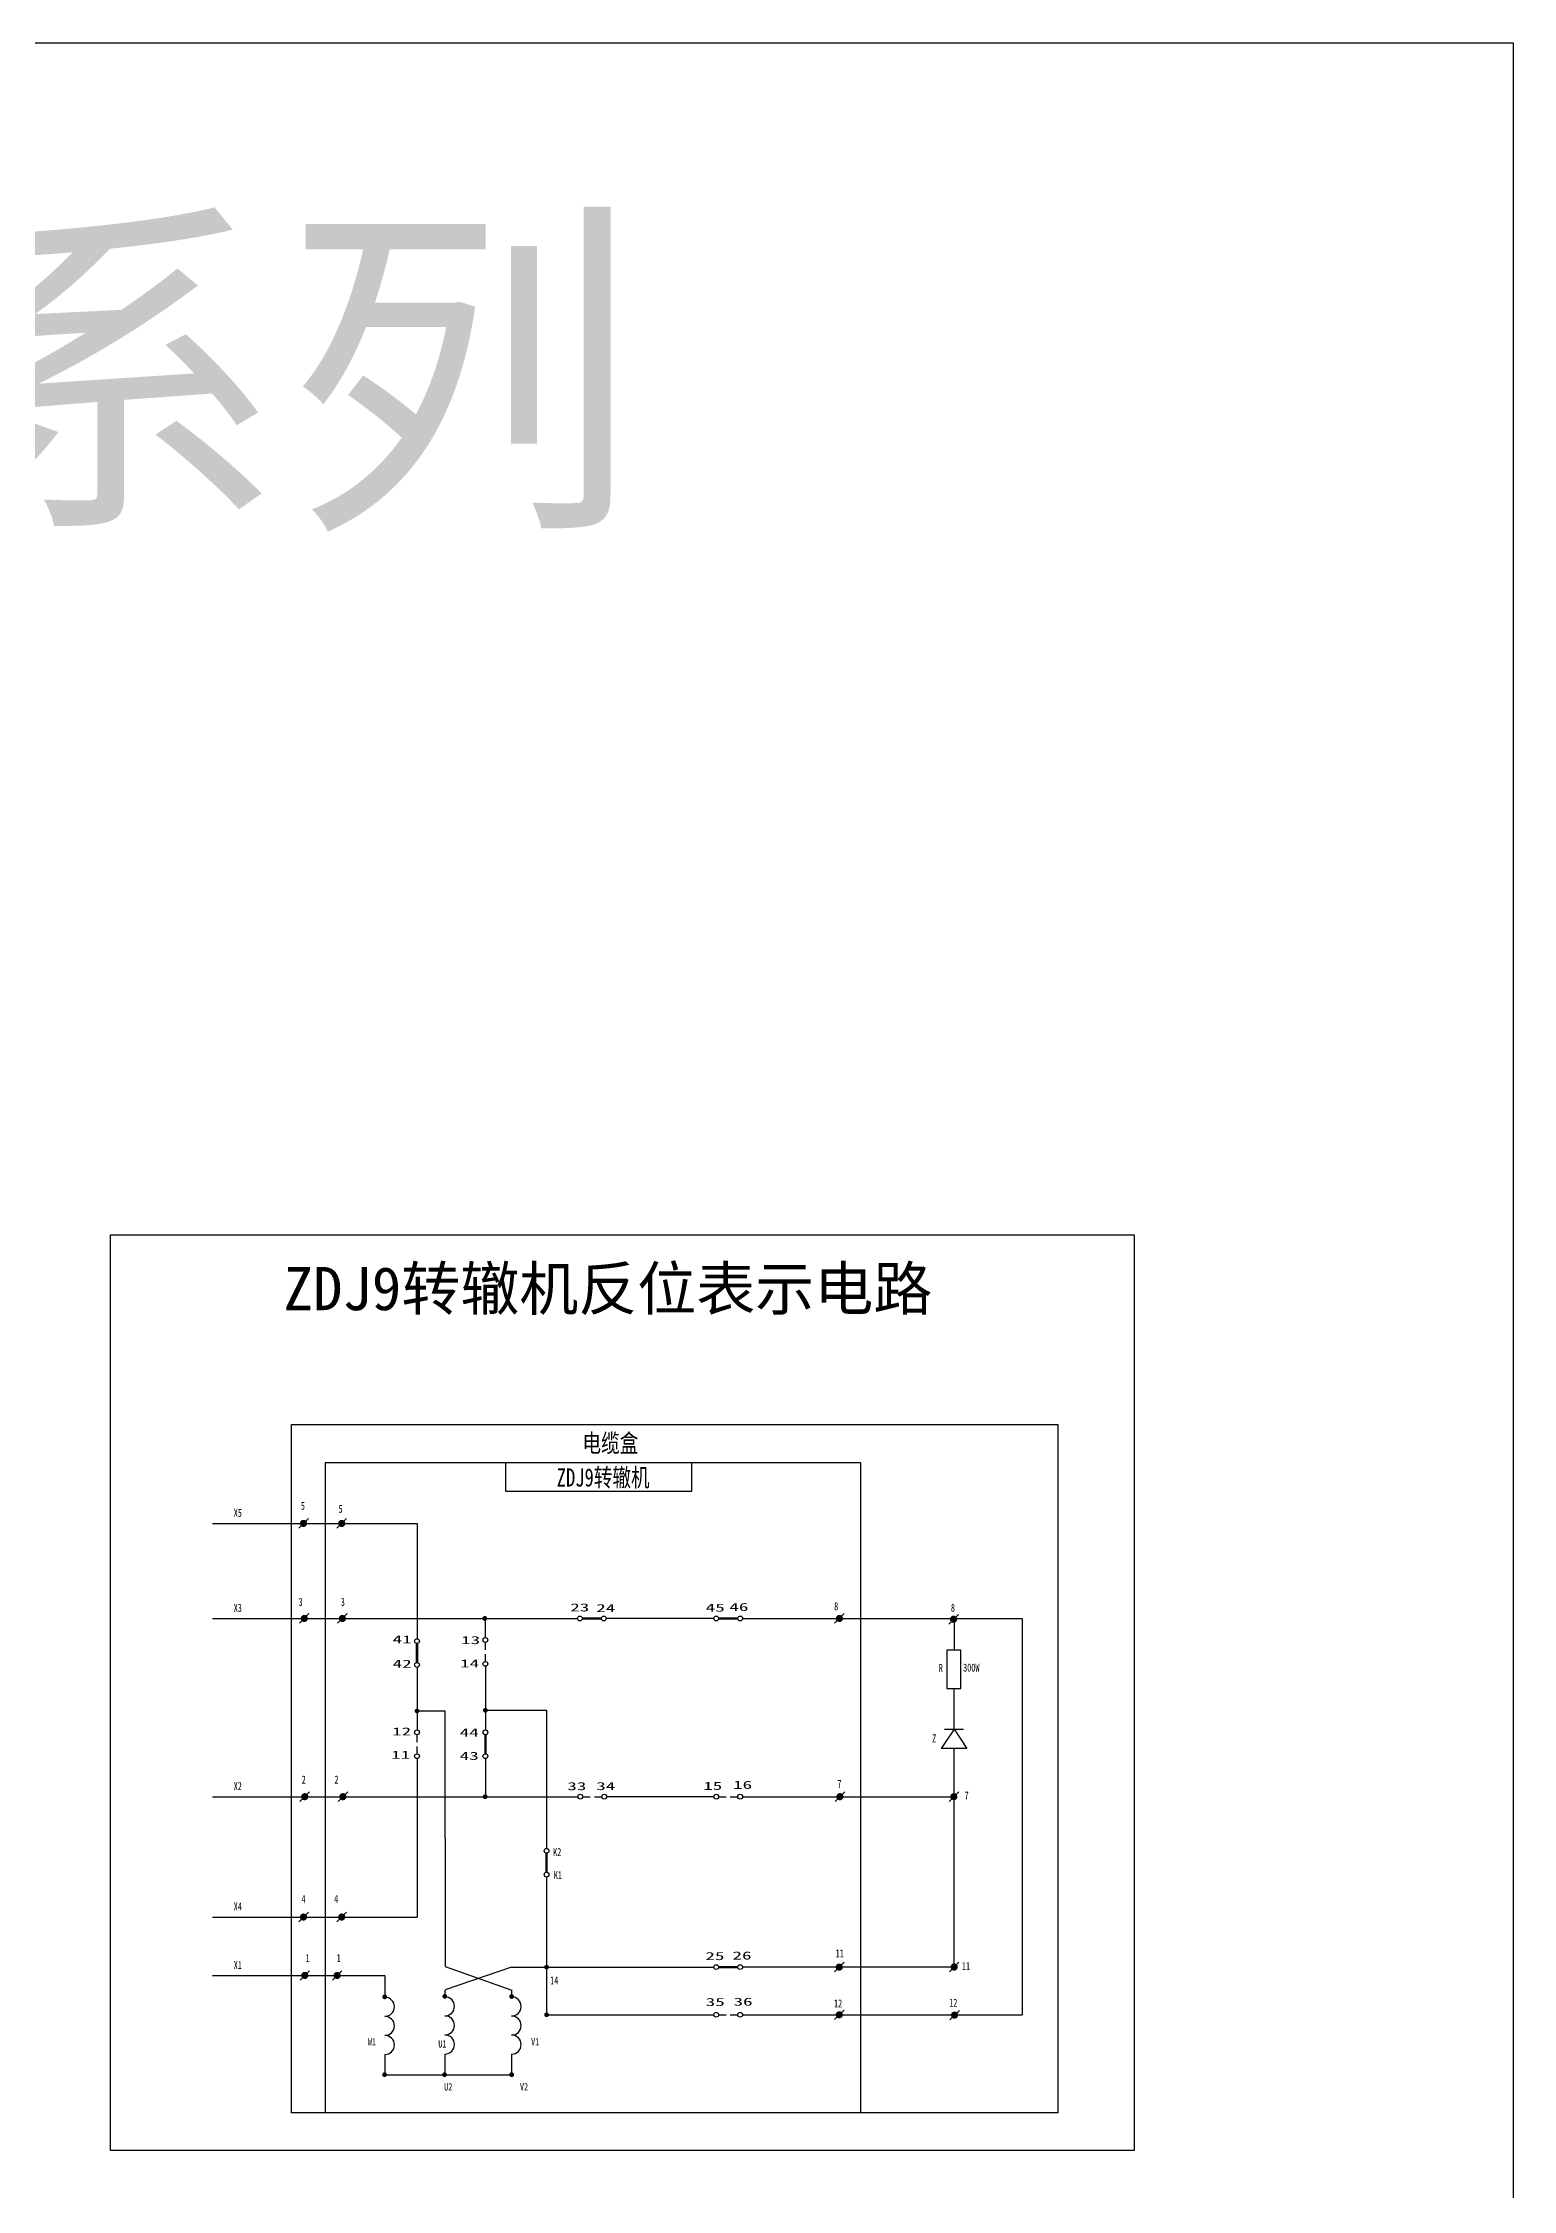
# Model space of a CAD drawing. Header units: millimetres. Extents: x 683 to 10813, y 550 to 4251.
# Drawn here: x 9453 to 10813, y 2233 to 4219 of the extents above; entities that cross this region are included whole.
import ezdxf
from ezdxf.enums import TextEntityAlignment as Align

# ---------------------------------------------------------------- set-up
doc = ezdxf.new("R2010")
doc.units = ezdxf.units.MM
doc.styles.add('HZ', font='NSimSun.ttf', dxfattribs={"width": 0.7})
doc.styles.get("Standard").update_dxf_attribs({"font": 'arial.ttf'})
doc.styles.add('宋体', font='SimSun.ttf')

# ---------------------------------------------------------------- blocks, each defined once
blk = doc.blocks.new('D1')
at = {"const_width": 0.5}
blk.add_lwpolyline([(-0.25, 0, 1), (0.25, 0, 1)], format="xyb", close=True, dxfattribs=at)

msp = doc.modelspace()

# ---------------------------------------------------------------- linework, layer by layer
at = {"lineweight": 25}
for p, q in [((9881, 2906), (9881, 2879.5)), ((10053.2, 2879.5), (10053.2, 2906)), ((9881, 2879.5), (10053.2, 2879.5)), ((9698.7, 2854.1), (9689.8, 2845.2)), ((9734, 2854.1), (9725.2, 2845.2)), ((9699.3, 2766.2), (9690.5, 2757.3)), ((9734.7, 2766.2), (9725.8, 2757.3)), ((9862.4, 2744), (9862.4, 2761.7)), ((10194.3, 2766.2), (10185.4, 2757.3)), ((10299.8, 2765.4), (10290.9, 2756.5)), ((10291.8, 2761.8), (10358.8, 2761.8)), ((10358.8, 2761.8), (10358.8, 2395.2)), ((9862.4, 2732.6), (9862.4, 2739.6)), ((9862.4, 2721.9), (9862.4, 2728.8)), ((10289, 2732.3), (10289, 2696.9)), ((10302.2, 2732.3), (10289, 2732.3)), ((10302.2, 2696.9), (10302.2, 2732.3)), ((9862.4, 2717.5), (9862.4, 2677.9)), ((10289, 2696.9), (10302.2, 2696.9)), ((9799.2, 2676), (9799.2, 2658.6)), ((9862.4, 2676.8), (9919, 2676.8)), ((9862.4, 2675.7), (9862.4, 2658.6)), ((9919, 2676.8), (9919, 2549.1)), ((9799.2, 2647.2), (9799.2, 2654.1)), ((9799.2, 2636.5), (9799.2, 2643.4)), ((10295.8, 2659.3), (10283.9, 2641.5)), ((10307.7, 2641.5), (10283.9, 2641.5)), ((10287, 2659.3), (10304.6, 2659.3)), ((10295.8, 2659.3), (10307.7, 2641.5)), ((9799.2, 2632.1), (9799.2, 2536)), ((9862.4, 2632.1), (9862.4, 2595.8)), ((9699.7, 2601.3), (9690.9, 2592.5)), ((9735.1, 2601.3), (9726.2, 2592.5)), ((10194.7, 2601.3), (10185.8, 2592.5)), ((10300.1, 2601.3), (10291.2, 2592.5)), ((9610.2, 2596.9), (9948, 2596.9)), ((9952.4, 2596.9), (9959.3, 2596.9)), ((9963.2, 2596.9), (9970.1, 2596.9)), ((10073.7, 2596.9), (9974.5, 2596.9)), ((10078.1, 2596.9), (10085, 2596.9)), ((10088.9, 2596.9), (10095.8, 2596.9)), ((10100.2, 2596.9), (10295.7, 2596.9)), ((9799.2, 2536), (9799.2, 2485.6)), ((9919, 2522.6), (9919, 2440)), ((9610.2, 2485.6), (9799.2, 2485.6)), ((9698.7, 2490.1), (9689.8, 2481.2)), ((9734, 2490.1), (9725.2, 2481.2)), ((10194.1, 2443.8), (10185.2, 2434.9)), ((10300.3, 2443.8), (10291.5, 2434.9)), ((9699.9, 2436), (9691.1, 2427.2)), ((9729.8, 2436), (9721, 2427.2)), ((9919, 2439.3), (9919, 2395.2)), ((9919, 2395.2), (10073.7, 2395.2)), ((10078.1, 2395.2), (10085, 2395.2)), ((10088.9, 2395.2), (10095.8, 2395.2)), ((10100.2, 2395.2), (10358.8, 2395.2)), ((10194.1, 2399.6), (10185.2, 2390.8)), ((10300.7, 2399.3), (10291.9, 2390.5))]:
    msp.add_line(p, q, dxfattribs=at)
at = {"color": 2, "lineweight": 25}
for p, q in [((9610.2, 2849.6), (9799.2, 2849.6)), ((9799.2, 2849.6), (9799.2, 2810.2)), ((9799.2, 2810.2), (9799.2, 2742.8)), ((9610.2, 2761.7), (9861.9, 2761.7)), ((9860.7, 2761.7), (9947.6, 2761.7)), ((10073.7, 2761.7), (9974.1, 2761.7)), ((10100.2, 2761.7), (10295.3, 2761.8)), ((10295.9, 2761.8), (10295.9, 2732.3)), ((9799.2, 2716.5), (9799.2, 2677.3)), ((10295.8, 2659.3), (10295.8, 2696.9)), ((9799.2, 2676.2), (9825, 2676.2)), ((9825, 2676.2), (9825.3, 2439.9)), ((10295.9, 2437.6), (10295.9, 2641.5)), ((9610.2, 2431.5), (9769.5, 2431.5)), ((9769.5, 2431.6), (9769.5, 2411.4)), ((9825.3, 2439.9), (9886.8, 2417.9)), ((9886.7, 2439.3), (9825.3, 2418.2)), ((9886.7, 2439.3), (10073.7, 2439.3)), ((10100.2, 2439.4), (10295.9, 2439.4)), ((9825, 2418.1), (9825, 2411.9)), ((9825, 2418.1), (9825, 2411.9)), ((9886.7, 2417.9), (9886.7, 2411.7)), ((9886.7, 2417.9), (9886.7, 2414.8)), ((9769.5, 2358.4), (9769.5, 2339.7)), ((9824.9, 2358.7), (9824.9, 2339.7)), ((9886.7, 2358.7), (9886.7, 2339.7)), ((9769.5, 2339.7), (9886.9, 2339.7))]:
    msp.add_line(p, q, dxfattribs=at)
at = {"color": 1, "lineweight": 25}
msp.add_line((9610.2, 2431.6), (9769.5, 2431.6), dxfattribs=at)
msp.add_lwpolyline([(8093.9, 4218.7), (10812.7, 4218.7), (10812.7, 550), (8093.9, 550)], close=True)
at = {"lineweight": 25}
msp.add_lwpolyline([(9515.8, 3116.6), (10462.4, 3116.6), (10462.4, 2269.8), (9515.8, 2269.8)], close=True, dxfattribs=at)
at = {"lineweight": -3}
for points in [[(9683, 2941), (10391.7, 2941), (10391.7, 2304.6), (9683, 2304.6)], [(9714.7, 2906), (10209.3, 2906), (10209.3, 2304.6), (9714.7, 2304.6)]]:
    msp.add_lwpolyline(points, close=True, dxfattribs=at)
at = {"lineweight": 25}
for points, const_width in [([(9692.6, 2849.6, 1), (9695.9, 2849.6, 1)], 3.31), ([(9727.9, 2849.6, 1), (9731.2, 2849.6, 1)], 3.31), ([(9693.3, 2761.7, 1), (9696.6, 2761.7, 1)], 3.31), ([(9728.6, 2761.7, 1), (9731.9, 2761.7, 1)], 3.31), ([(9860.7, 2761.7, 1), (9863, 2761.7, 1)], 2.21), ([(10188.2, 2761.7, 1), (10191.5, 2761.7, 1)], 3.31), ([(10293.7, 2761, 1), (10297, 2761, 1)], 3.31), ([(9798.1, 2676.2, 1), (9800.3, 2676.2, 1)], 2.21), ([(9861.3, 2676.8, 1), (9863.5, 2676.8, 1)], 2.21), ([(9693.7, 2596.9, 1), (9697, 2596.9, 1)], 3.31), ([(9729, 2596.9, 1), (9732.3, 2596.9, 1)], 3.31), ([(9861.1, 2596.9, 1), (9863.4, 2596.9, 1)], 2.21), ([(10188.6, 2596.9, 1), (10191.9, 2596.9, 1)], 3.31), ([(10294, 2596.9, 1), (10297.3, 2596.9, 1)], 3.31), ([(9692.6, 2485.6, 1), (9695.9, 2485.6, 1)], 3.31), ([(9727.9, 2485.6, 1), (9731.2, 2485.6, 1)], 3.31), ([(10188, 2439.3, 1), (10191.3, 2439.3, 1)], 3.31), ([(10294.2, 2439.4, 1), (10297.6, 2439.4, 1)], 3.31), ([(9693.8, 2431.6, 1), (9697.1, 2431.6, 1)], 3.31), ([(9723.7, 2431.6, 1), (9727, 2431.6, 1)], 3.31), ([(10188, 2395.2, 1), (10191.3, 2395.2, 1)], 3.31), ([(10294.6, 2394.9, 1), (10297.9, 2394.9, 1)], 3.31), ([(9768.1, 2339.8, 1), (9770.3, 2339.8, 1)], 2.21), ([(9823.6, 2339.8, 1), (9825.8, 2339.8, 1)], 2.21), ([(9885.6, 2339.8, 1), (9887.8, 2339.8, 1)], 2.21)]:
    msp.add_lwpolyline(points, format="xyb", close=True, dxfattribs=dict(at, const_width=const_width))
at = {"lineweight": 25, "const_width": 2.21}
for points in [[(9969.7, 2761.7), (9952, 2761.7)], [(10095.8, 2761.7), (10078.1, 2761.7)], [(9799.2, 2738.5), (9799.2, 2720.9)], [(9862.4, 2654.1), (9862.4, 2636.5)], [(9919, 2544.7), (9919, 2527)], [(10095.8, 2439.3), (10078.1, 2439.3)]]:
    msp.add_lwpolyline(points, dxfattribs=at)
at = {"lineweight": 25}
for centre in [(9949.8, 2761.7), (9971.9, 2761.7), (10075.9, 2761.7), (10098, 2761.7), (9799.2, 2740.8), (9862.4, 2741.8), (9799.2, 2718.7), (9862.4, 2719.7), (9799.2, 2656.4), (9862.4, 2656.4), (9799.2, 2634.3), (9862.4, 2634.3), (9950.2, 2596.9), (9972.3, 2596.9), (10075.9, 2596.9), (10098, 2596.9), (9919, 2546.9), (9919, 2524.8), (10075.9, 2439.3), (10098, 2439.3), (10075.9, 2395.2), (10098, 2395.2)]:
    msp.add_circle(centre, 2.21, dxfattribs=at)
at = {"color": 2, "lineweight": 25}
for centre in [(9769.5, 2402.6), (9825, 2403), (9886.7, 2402.9), (9769.5, 2384.9), (9825, 2385.4), (9886.7, 2385.2), (9769.5, 2367.3), (9825, 2367.7), (9886.7, 2367.6)]:
    msp.add_arc(centre, 8.83, 270, 90, dxfattribs=at)

# ---------------------------------------------------------------- block references
at = {"lineweight": 25, "xscale": 4.415039999992587, "yscale": 4.415039999999863, "zscale": 4.415039999999999}
for p in [(9919, 2439.3), (9824.9, 2412.2), (9886.7, 2412.1), (9919, 2395.2)]:
    msp.add_blockref('D1', p, dxfattribs=at)
at = {"color": 2, "lineweight": 25, "xscale": 4.415039999992587, "yscale": 4.415039999999863, "zscale": 4.415039999999999}
msp.add_blockref('D1', (9769.4, 2411.8), dxfattribs=at)

# ---------------------------------------------------------------- texts
at = {"lineweight": 25, "style": 'HZ', "width": 0.75}
for s, height, p in [('电缆盒', 16.8, (9952.2, 2915.5)), ('ZDJ9转辙机', 16.8, (9928.4, 2883.7)), ('X5', 7.4, (9629.7, 2855.7)), ('5', 7.4, (9691.8, 2862.2)), ('5', 7.4, (9726.6, 2859.4)), ('3', 7.4, (9689.7, 2773.3)), ('3', 7.4, (9728.7, 2773.3)), ('X3', 7.4, (9629.7, 2767.8)), ('8', 7.4, (10292.9, 2768)), ('R', 7.4, (10281.7, 2712.2)), ('300W', 7.4, (10304.2, 2712.6)), ('Z', 7.4, (10275.6, 2647.1)), ('X2', 7.4, (9629.7, 2603)), ('2', 7.4, (9692.6, 2609)), ('2', 7.4, (9722.8, 2609)), ('7', 7.4, (10187.9, 2605)), ('7', 7.4, (10305.6, 2594.3)), ('K2', 7.4, (9925.1, 2542)), ('K1', 7.4, (9925.7, 2520.7)), ('4', 7.4, (9692.3, 2498.6)), ('4', 7.4, (9722.5, 2498.6)), ('X4', 7.4, (9629.7, 2491.7)), ('X1', 7.4, (9629.7, 2437.6)), ('1', 7.4, (9696.1, 2443.9)), ('1', 7.4, (9724.9, 2443.9)), ('11', 7.4, (10186.3, 2448.2)), ('11', 7.4, (10303.1, 2436.6)), ('14', 7.4, (9922.3, 2423.3)), ('12', 7.4, (10184.8, 2402)), ('12', 7.4, (10291.3, 2402.7)), ('W1', 6.77, (9753.7, 2366.9)), ('U1', 6.77, (9818.9, 2364.9)), ('V1', 6.77, (9904.7, 2367)), ('U2', 6.77, (9824.3, 2325.2)), ('V2', 6.77, (9894.4, 2325.3))]:
    msp.add_text(s, height=height, dxfattribs=at).set_placement(p)
at = {"lineweight": 25, "style": 'HZ', "width": 1.668772}
for s, p, p2 in [('23', (9940.9, 2768.2), (9958.5, 2768.2)), ('24', (9964.9, 2767.6), (9982.6, 2767.6)), ('45', (10066.1, 2768), (10083.8, 2768)), ('46', (10088, 2768.6), (10105.7, 2768.6)), ('41', (9776.6, 2738.7), (9794.3, 2738.7)), ('13', (9839.9, 2738), (9857.6, 2738)), ('42', (9776.6, 2716.1), (9794.3, 2716.1)), ('14', (9839, 2716.4), (9856.7, 2716.4)), ('12', (9776.2, 2653.5), (9793.8, 2653.5)), ('44', (9838.6, 2652.5), (9856.3, 2652.5)), ('11', (9775.3, 2631.9), (9793, 2631.9)), ('43', (9838.6, 2630.9), (9856.3, 2630.9)), ('33', (9938.2, 2602.9), (9955.8, 2602.9)), ('34', (9964.9, 2603), (9982.6, 2603)), ('15', (10063.9, 2603.2), (10081.5, 2603.2)), ('16', (10091.4, 2604.1), (10109.1, 2604.1)), ('25', (10065.8, 2445.8), (10083.5, 2445.8)), ('26', (10090.9, 2446.3), (10108.6, 2446.3)), ('35', (10066.1, 2403.3), (10083.8, 2403.3)), ('36', (10091.9, 2403.6), (10109.5, 2403.6))]:
    msp.add_text(s, height=7.4, dxfattribs=at).set_placement(p, p2, align=Align.FIT)
at = {"linetype": 'Continuous', "lineweight": 25, "style": 'HZ', "width": 0.75}
msp.add_text('8', height=7.52, dxfattribs=at).set_placement((10184.9, 2769.3))
at = {"insert": (8698, 4034), "char_height": 239.479, "attachment_point": 1}
msp.add_mtext_dynamic_manual_height_columns('{\\fSimSun|b0|i0|c134|p2;ZYJ9系列}', width=1516.485, gutter_width=1197.4, heights=[0], dxfattribs=at)
at = {"color": 1, "lineweight": 25, "insert": (9675.8, 3086.8), "char_height": 40, "width": 1041.799, "attachment_point": 1, "style": '宋体'}
msp.add_mtext('{\\fSimSun|b1|i0|c134|p2;\\C256;ZDJ9转辙机反位表示电路}', dxfattribs=at)

doc.saveas('drawing.dxf')
